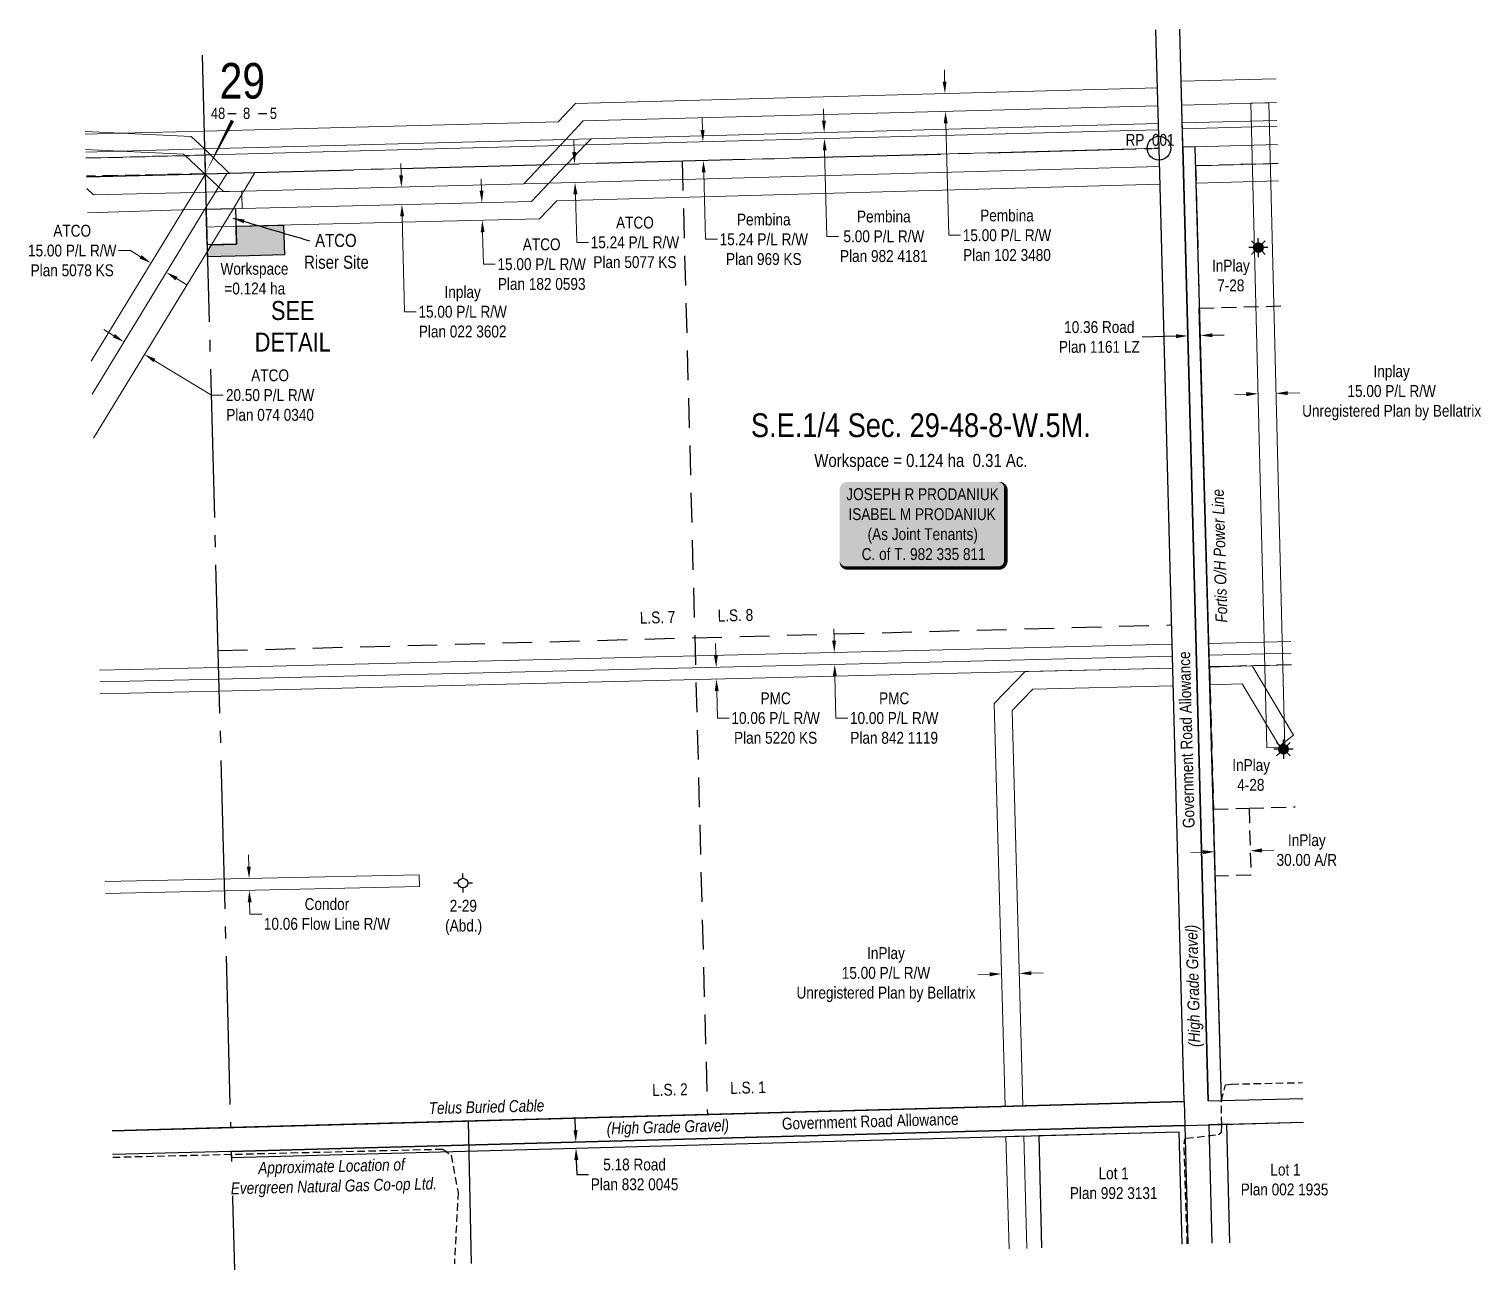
# Model space of a CAD drawing. Extents: x 624192 to 628140, y 5891912 to 5894896.
# Drawn here: x 624500 to 625724, y 5891951 to 5892998 of the extents above; entities that cross this region are included whole.
import ezdxf
from ezdxf.enums import TextEntityAlignment as Align

# ---------------------------------------------------------------- set-up
doc = ezdxf.new("R2010")
doc.units = 0
doc.header["$LTSCALE"] = 5
doc.header["$PDSIZE"] = 0.5
for name, pattern in [('foc-ACCESSROAD', [3.75, 2.5, -1.25]), ('foc-LSD', [8, 5, -3]), ('foc-QUARTERLINE', [33, 25, -3, 2, -3]), ('UG_PIPE', [1.875, 1.25, -0.625])]:
    doc.linetypes.add(name, pattern=pattern)
doc.layers.get('Defpoints').update_dxf_attribs({"color": 9})
for name, color, linetype in [('10', 1, 'Continuous'), ('35', 37, 'Continuous'), ('9', 3, 'Continuous'), ('AS-OWNER', 7, 'Continuous'), ('AS-PIPE-UG', 44, 'UG_PIPE'), ('AS-PIPE-UG-T', 44, 'Continuous'), ('AS-POWER', 104, 'foc-POWER'), ('AS-POWER-T', 104, 'Continuous'), ('AS-TELUS', 224, 'foc-TEL'), ('C-RW', 13, 'Continuous'), ('C-SYMBOL', 7, 'Continuous'), ('C-WS', 13, 'foc-ACCESSROAD'), ('DETAIL-T', 7, 'Continuous'), ('F-AR', 190, 'foc-ACCESSROAD'), ('F-RW', 190, 'Continuous'), ('F-WS', 190, 'foc-ACCESSROAD'), ('F-WS-S', 190, 'Continuous'), ('L-AREAREQUIRED', 7, 'Continuous'), ('L-ROAD-T', 7, 'Continuous'), ('L-SEC', 7, 'Continuous'), ('L-SECLBL', 7, 'Continuous'), ('L-SECQ', 8, 'foc-QUARTERLINE'), ('L-SECTION-LSD', 7, 'foc-LSD'), ('L-TITLEDB', 4, 'Continuous'), ('L-TITLEDB-T', 4, 'Continuous'), ('P-TEMP-H', 41, 'Continuous'), ('P-TEMP_WORKSPACE', 46, 'Continuous')]:
    doc.layers.add(name, color=color, linetype=linetype)
for name, color, linetype, lineweight in [('C-RW-T', 13, 'Continuous', 9), ('C-WS-T', 13, 'Continuous', 9), ('F-AR-T', 190, 'Continuous', 9), ('F-RW-T', 190, 'Continuous', 9), ('F-WS-T', 190, 'Continuous', 9), ('Level 27', 250, 'Continuous', 0), ('P-TEMP-T', 46, 'Continuous', 18), ('T-TEXT', 48, 'Continuous', 18)]:
    doc.layers.add(name, color=color, linetype=linetype, lineweight=lineweight)
doc.styles.add('100L', font='ARIALN.TTF', dxfattribs={"height": 11})
doc.styles.add('175L', font='ARIALN.TTF', dxfattribs={"height": 20})
doc.styles.add('80', font='ARIALN.TTF', dxfattribs={"height": 10})
doc.styles.add('80CG', font='ARIALN.TTF', dxfattribs={"height": 10})
doc.styles.add('80L', font='ARIALN.TTF', dxfattribs={"height": 10})
doc.styles.add('80LS', font='ARIALNI.TTF', dxfattribs={"height": 10})
doc.styles.add('foc-LtypeFont', font='ARIALN.TTF', dxfattribs={"height": 7.35})
doc.styles.add('SIMPLEX', font='ARIALN.TTF')
doc.linetypes.add('foc-POWER', pattern='A,6,-1,["P",foc-LtypeFont,S=0.2,R=0,X=-0.625,Y=-0.75],-1.24,4', length=12.24)
doc.linetypes.add('foc-TEL', pattern='A,2,-1,["T",foc-LtypeFont,S=0.2,R=0,X=-0.425,Y=-0.75],-1.24,8', length=12.24)
doc.dimstyles.new('Compass 5 000', dxfattribs={"dimscale": 5, "dimtxt": 9, "dimasz": 2, "dimexe": 0.2, "dimexo": 0.0625, "dimgap": 0.5, "dimtad": 0, "dimtih": 1, "dimtoh": 1, "dimzin": 0, "dimdsep": 46, "dimtxsty": '80CG', "dimcen": 0.1, "dimse1": 1, "dimse2": 1, "dimclrd": 256, "dimclrt": 256, "dimaunit": 1, "dimadec": 4, "dimazin": 0, "dimtfac": 0.06, "dimtofl": 0, "dimtmove": 0, "dimatfit": 1, "dimfxl": 0.2, "dimtolj": 1, "dimtzin": 0, "dimlwd": -1, "dimarcsym": 0})

# ---------------------------------------------------------------- blocks, each defined once
blk = doc.blocks.new('L-SECLBL')
at = {"layer": '9', "color": 7}
for p, q in [((-5.1, -27.8), (-12.3, -27.8)), ((20.7, -27.8), (13.5, -27.8))]:
    blk.add_line(p, q, dxfattribs=at)
at = {"layer": '10', "color": 2, "style": 'SIMPLEX'}
blk.add_attdef('SEC', text='', height=30, dxfattribs=at).set_placement((0, 0), align=Align.MIDDLE)
at = {"layer": '10', "color": 5, "style": '80L'}
blk.add_attdef('TWP', text='', height=9.5, dxfattribs=at).set_placement((-14.4, -27.4), align=Align.MIDDLE_RIGHT)
blk.add_attdef('RGE', text='', height=9.5, dxfattribs=at).set_placement((3.6, -27.4), align=Align.MIDDLE_CENTER)
blk.add_attdef('MER', text='', height=9.5, dxfattribs=at).set_placement((23.2, -27.4), align=Align.MIDDLE_LEFT)
blk = doc.blocks.new('*U423')
h = blk.add_hatch(color=59)
edge = h.paths.add_edge_path()
edge.add_line((-64, -37), (64, -37))
edge.add_arc((64, -31), 6, 270, 360)
edge.add_line((70, -31), (70, 29.5))
edge.add_arc((64, 29.5), 6, 0, 90)
edge.add_line((64, 35.5), (-64, 35.5))
edge.add_arc((-64, 29.5), 6, 90, 180)
edge.add_line((-70, 29.5), (-70, -31))
edge.add_arc((-64, -31), 6, 180, 270)
at = {"color": 1, "flags": 128}
blk.add_lwpolyline([(-64, -37, 3, 3, 0), (64, -37, 3, 3, 0.414214), (70, -31, 3, 3, 0), (70, 29.5, 3, 0, 0.414214), (64, 35.5, 0, 0, 0), (-64, 35.5, 0, 0, 0.414214), (-70, 29.5, 0, 0, 0), (-70, -31, 0, 3, 0.414214)], format="xyseb", close=True, dxfattribs=at)
blk.add_lwpolyline([(-59.4, -24.2, 0, 7.5, 0), (0, 0, 0, 0, 0)], format="xyseb", dxfattribs=at)
at = {"color": 1, "style": '80'}
blk.add_attdef('ENTER_TEXT_001', (-36, -5), '', height=10, dxfattribs=at)
blk = doc.blocks.new('*D424')
at = {"layer": 'C-RW-T', "transparency": 16777216}
for p, q in [((624571.9, 5892739.1), (624563.4, 5892744.3)), ((624606, 5892718.3), (624654.1, 5892689)), ((624654.1, 5892689), (624664.1, 5892689))]:
    blk.add_line(p, q, dxfattribs=at)
for points in [[(624572.8, 5892740.5), (624571.1, 5892737.7), (624580.5, 5892733.9)], [(624606.9, 5892719.7), (624605.2, 5892716.9), (624597.5, 5892723.5)]]:
    blk.add_solid(points, dxfattribs=at)
at = {"layer": 'Defpoints', "color": 0, "transparency": 16777216}
for p in [(624596.1, 5892759.5), (624613.1, 5892749.1), (624597.5, 5892723.5)]:
    blk.add_point(p, dxfattribs=at)
at = {"layer": 'C-RW-T', "transparency": 16777216, "insert": (624703.6, 5892689), "char_height": 10, "attachment_point": 5, "style": '80CG'}
blk.add_mtext('\\A1;ATCO\\P20.50 P/L R/W\\PPlan 074 0340', dxfattribs=at)
blk = doc.blocks.new('*D425')
at = {"layer": 'C-RW-T', "transparency": 16777216}
for p, q in [((624585.9, 5892810.9), (624575.9, 5892810.9)), ((624594.4, 5892805.7), (624585.9, 5892810.9)), ((624624.7, 5892787.3), (624633.3, 5892782.1))]:
    blk.add_line(p, q, dxfattribs=at)
for points in [[(624595.3, 5892807.1), (624593.5, 5892804.3), (624603, 5892800.5)], [(624625.6, 5892788.7), (624623.8, 5892785.8), (624616.2, 5892792.5)]]:
    blk.add_solid(points, dxfattribs=at)
at = {"layer": 'Defpoints', "color": 0, "transparency": 16777216}
for p in [(624616.2, 5892792.5), (624574.1, 5892753.1), (624587.3, 5892745)]:
    blk.add_point(p, dxfattribs=at)
at = {"layer": 'C-RW-T', "transparency": 16777216, "insert": (624536.8, 5892810.9), "char_height": 10, "attachment_point": 5, "style": '80CG'}
blk.add_mtext('\\A1;ATCO\\P15.00 P/L R/W\\PPlan 5078 KS', dxfattribs=at)
blk = doc.blocks.new('*D426')
at = {"layer": 'Defpoints', "color": 0, "transparency": 16777216}
for p in [(624753.9, 5892863), (624754.2, 5892848.3), (624814.7, 5892849.8)]:
    blk.add_point(p, dxfattribs=at)
at = {"layer": 'F-RW-T', "transparency": 16777216}
for p, q in [((624814.1, 5892874.4), (624813.8, 5892884.4)), ((624814.9, 5892839.8), (624816.8, 5892759.3)), ((624816.8, 5892759.3), (624826.8, 5892759.3))]:
    blk.add_line(p, q, dxfattribs=at)
for points in [[(624815.7, 5892874.5), (624812.4, 5892874.4), (624814.3, 5892864.4)], [(624816.6, 5892839.8), (624813.2, 5892839.7), (624814.7, 5892849.8)]]:
    blk.add_solid(points, dxfattribs=at)
at = {"layer": 'F-RW-T', "transparency": 16777216, "insert": (624865.9, 5892759.3), "char_height": 10, "attachment_point": 5, "style": '80CG'}
blk.add_mtext('\\A1;Inplay\\P15.00 P/L R/W\\PPlan 022 3602', dxfattribs=at)
blk = doc.blocks.new('*D429')
at = {"layer": 'Defpoints', "color": 0, "transparency": 16777216}
for p in [(625179.2, 5892472.1), (625263.4, 5892474.1), (625263.7, 5892464)]:
    blk.add_point(p, dxfattribs=at)
at = {"layer": 'F-RW-T', "transparency": 16777216}
for p, q in [((625178.9, 5892482.1), (625178.7, 5892492)), ((625179.7, 5892451.9), (625180.5, 5892416.7)), ((625180.5, 5892416.7), (625190.5, 5892416.7))]:
    blk.add_line(p, q, dxfattribs=at)
for points in [[(625180.6, 5892482.1), (625177.3, 5892482), (625179.2, 5892472.1)], [(625181.3, 5892452), (625178, 5892451.9), (625179.4, 5892461.9)]]:
    blk.add_solid(points, dxfattribs=at)
at = {"layer": 'F-RW-T', "transparency": 16777216, "insert": (625229.6, 5892416.7), "char_height": 10, "attachment_point": 5, "style": '80CG'}
blk.add_mtext('\\A1;PMC\\P10.00 P/L R/W\\PPlan 842 1119', dxfattribs=at)
blk = doc.blocks.new('*D430')
at = {"layer": 'Defpoints', "color": 0, "transparency": 16777216}
for p in [(625201.5, 5892462.5), (625079.8, 5892449.6), (625201.7, 5892452.5)]:
    blk.add_point(p, dxfattribs=at)
at = {"layer": 'F-RW-T', "transparency": 16777216}
for p, q in [((625079.4, 5892469.5), (625079.1, 5892479.5)), ((625080.1, 5892439.6), (625080.6, 5892416.7)), ((625080.6, 5892416.7), (625090.6, 5892416.7))]:
    blk.add_line(p, q, dxfattribs=at)
for points in [[(625081, 5892469.6), (625077.7, 5892469.5), (625079.6, 5892459.5)], [(625081.7, 5892439.6), (625078.4, 5892439.5), (625079.8, 5892449.6)]]:
    blk.add_solid(points, dxfattribs=at)
at = {"layer": 'F-RW-T', "transparency": 16777216, "insert": (625129.7, 5892416.7), "char_height": 10, "attachment_point": 5, "style": '80CG'}
blk.add_mtext('\\A1;PMC\\P10.06 P/L R/W\\PPlan 5220 KS', dxfattribs=at)
blk = doc.blocks.new('*D431')
at = {"layer": 'C-RW-T', "transparency": 16777216}
for p, q in [((624881.9, 5892861.4), (624881.6, 5892871.4)), ((624882.7, 5892826.4), (624883.4, 5892799.4)), ((624883.4, 5892799.4), (624893.4, 5892799.4))]:
    blk.add_line(p, q, dxfattribs=at)
for points in [[(624883.5, 5892861.4), (624880.2, 5892861.3), (624882.1, 5892851.4)], [(624884.4, 5892826.5), (624881.1, 5892826.4), (624882.5, 5892836.4)]]:
    blk.add_solid(points, dxfattribs=at)
at = {"layer": 'Defpoints', "color": 0, "transparency": 16777216}
for p in [(624883.4, 5892851.4), (624882.5, 5892836.4), (624883.8, 5892836.4)]:
    blk.add_point(p, dxfattribs=at)
at = {"layer": 'C-RW-T', "transparency": 16777216, "insert": (624932.5, 5892799.4), "char_height": 10, "attachment_point": 5, "style": '80CG'}
blk.add_mtext('\\A1;ATCO\\P15.00 P/L R/W\\PPlan 182 0593', dxfattribs=at)
blk = doc.blocks.new('*D432')
at = {"layer": 'Defpoints', "color": 0, "transparency": 16777216}
for p in [(625014.7, 5892901.2), (625015.1, 5892885.4), (625068.8, 5892886.8)]:
    blk.add_point(p, dxfattribs=at)
at = {"layer": 'F-RW-T', "transparency": 16777216}
for p, q in [((625068.1, 5892912.6), (625067.8, 5892922.6)), ((625069.1, 5892876.8), (625070.6, 5892820.4)), ((625070.6, 5892820.4), (625080.6, 5892820.4))]:
    blk.add_line(p, q, dxfattribs=at)
for points in [[(625069.8, 5892912.7), (625066.4, 5892912.6), (625068.4, 5892902.6)], [(625070.7, 5892876.9), (625067.4, 5892876.8), (625068.8, 5892886.8)]]:
    blk.add_solid(points, dxfattribs=at)
at = {"layer": 'F-RW-T', "transparency": 16777216, "insert": (625119.7, 5892820.4), "char_height": 10, "attachment_point": 5, "style": '80CG'}
blk.add_mtext('\\A1;Pembina\\P15.24 P/L R/W\\PPlan 969 KS', dxfattribs=at)
blk = doc.blocks.new('*D433')
at = {"layer": 'Defpoints', "color": 0, "transparency": 16777216}
for p in [(625139, 5892909.6), (625139.1, 5892904.5), (625170.8, 5892905.3)]:
    blk.add_point(p, dxfattribs=at)
at = {"layer": 'F-RW-T', "transparency": 16777216}
for p, q in [((625170.4, 5892920.4), (625170.1, 5892930.4)), ((625171, 5892895.3), (625172.9, 5892822.9)), ((625172.9, 5892822.9), (625182.9, 5892822.9))]:
    blk.add_line(p, q, dxfattribs=at)
for points in [[(625172, 5892920.5), (625168.7, 5892920.4), (625170.6, 5892910.4)], [(625172.7, 5892895.4), (625169.4, 5892895.3), (625170.8, 5892905.3)]]:
    blk.add_solid(points, dxfattribs=at)
at = {"layer": 'F-RW-T', "transparency": 16777216, "insert": (625220.9, 5892822.9), "char_height": 10, "attachment_point": 5, "style": '80CG', "bg_fill": 3, "box_fill_scale": 1.1, "bg_fill_color": 256, "bg_fill_true_color": 13158600, "bg_fill_transparency": 0}
blk.add_mtext('\\A1;Pembina\\P5.00 P/L R/W\\PPlan 982 4181', dxfattribs=at)
blk = doc.blocks.new('*D434')
at = {"layer": 'C-RW-T', "transparency": 16777216}
for p, q in [((624959.9, 5892893.9), (624959.6, 5892903.9)), ((624960.9, 5892858.3), (624962, 5892817.8)), ((624962, 5892817.8), (624972, 5892817.8))]:
    blk.add_line(p, q, dxfattribs=at)
for points in [[(624961.6, 5892894), (624958.3, 5892893.9), (624960.2, 5892883.9)], [(624962.6, 5892858.4), (624959.2, 5892858.3), (624960.6, 5892868.3)]]:
    blk.add_solid(points, dxfattribs=at)
at = {"layer": 'Defpoints', "color": 0, "transparency": 16777216}
for p in [(624965.1, 5892884.1), (624960.6, 5892868.3), (624965.5, 5892868.5)]:
    blk.add_point(p, dxfattribs=at)
at = {"layer": 'C-RW-T', "transparency": 16777216, "insert": (625011.1, 5892817.8), "char_height": 10, "attachment_point": 5, "style": '80CG'}
blk.add_mtext('\\A1;ATCO\\P15.24 P/L R/W\\PPlan 5077 KS', dxfattribs=at)
blk = doc.blocks.new('*D435')
at = {"layer": 'Defpoints', "color": 0, "transparency": 16777216}
for p in [(625246.1, 5892942.7), (625272.4, 5892943.4), (625246.5, 5892927.5)]:
    blk.add_point(p, dxfattribs=at)
at = {"layer": 'F-RW-T', "transparency": 16777216}
for p, q in [((625272.1, 5892953.4), (625271.9, 5892963.4)), ((625273.1, 5892918.3), (625275.6, 5892823.8)), ((625275.6, 5892823.8), (625285.6, 5892823.8))]:
    blk.add_line(p, q, dxfattribs=at)
for points in [[(625273.8, 5892953.4), (625270.5, 5892953.3), (625272.4, 5892943.4)], [(625274.7, 5892918.3), (625271.4, 5892918.2), (625272.8, 5892928.3)]]:
    blk.add_solid(points, dxfattribs=at)
at = {"layer": 'F-RW-T', "transparency": 16777216, "insert": (625324.7, 5892823.8), "char_height": 10, "attachment_point": 5, "style": '80CG'}
blk.add_mtext('\\A1;Pembina\\P15.00 P/L R/W\\PPlan 102 3480', dxfattribs=at)
blk = doc.blocks.new('GAS')
h = blk.add_hatch(color=255)
h.dxf.hatch_style = 1
edge = h.paths.add_edge_path()
edge.add_arc((0, 0), 0.9, 0, 360)
for p, q in [((-0.81, 0), (-1.62, 0)), ((-0.57, 0.57), (-1.14, 1.14)), ((0, 0.81), (0, 1.62)), ((0.57, 0.57), (1.14, 1.14)), ((1.62, 0), (0.81, 0)), ((-0.57, -0.57), (-1.14, -1.14)), ((0, -0.81), (0, -1.62)), ((1.14, -1.14), (0.57, -0.57))]:
    blk.add_line(p, q)
blk.add_circle((0, 0), 0.8)
blk = doc.blocks.new('GABD')
for p, q in [((-0.81, 0), (-1.62, 0)), ((0, 0.81), (0, 1.62)), ((1.62, 0), (0.81, 0)), ((0, -0.81), (0, -1.62))]:
    blk.add_line(p, q)
blk.add_circle((0, 0), 0.8)
blk = doc.blocks.new('*D451')
at = {"layer": 'Defpoints', "color": 0, "transparency": 16777216}
for p in [(625487.8, 5892739.3), (625479.1, 5892664), (625489.7, 5892664.3)]:
    blk.add_point(p, dxfattribs=at)
at = {"layer": 'L-TITLEDB-T', "transparency": 16777216}
for p, q in [((625467.2, 5892738.8), (625438.5, 5892738)), ((625497.8, 5892739.6), (625507.8, 5892739.8))]:
    blk.add_line(p, q, dxfattribs=at)
for points in [[(625467.1, 5892740.4), (625467.2, 5892737.1), (625477.2, 5892739)], [(625497.7, 5892741.2), (625497.8, 5892737.9), (625487.8, 5892739.3)]]:
    blk.add_solid(points, dxfattribs=at)
at = {"layer": 'L-TITLEDB-T', "transparency": 16777216, "insert": (625402.5, 5892738), "char_height": 10, "attachment_point": 5, "style": '80CG'}
blk.add_mtext('\\A1;10.36 Road\\PPlan 1161 LZ', dxfattribs=at)
blk = doc.blocks.new('*D452')
at = {"layer": 'Defpoints', "color": 0, "transparency": 16777216}
for p in [(625529.6, 5892309.6), (625499.6, 5892308.7), (625529.7, 5892304.8)]:
    blk.add_point(p, dxfattribs=at)
at = {"layer": 'F-AR-T', "transparency": 16777216}
for p, q in [((625489.7, 5892303.7), (625479.7, 5892303.4)), ((625539.7, 5892305.1), (625549.7, 5892305.4))]:
    blk.add_line(p, q, dxfattribs=at)
for points in [[(625489.7, 5892305.4), (625489.8, 5892302), (625499.7, 5892304)], [(625539.6, 5892306.8), (625539.7, 5892303.4), (625529.7, 5892304.8)]]:
    blk.add_solid(points, dxfattribs=at)
at = {"layer": 'F-AR-T', "transparency": 16777216, "insert": (625577.4, 5892305.4), "char_height": 10, "attachment_point": 5, "style": '80CG'}
blk.add_mtext('\\A1;InPlay\\P30.00 A/R', dxfattribs=at)
blk = doc.blocks.new('*D453')
at = {"layer": 'Defpoints', "color": 0, "transparency": 16777216}
for p in [(624961.4, 5892054.1), (624965.9, 5892059.4), (624966.1, 5892054.2)]:
    blk.add_point(p, dxfattribs=at)
at = {"layer": 'L-TITLEDB-T', "transparency": 16777216}
for p, q in [((624961, 5892069.2), (624960.7, 5892079.2)), ((624961.7, 5892044.1), (624962, 5892031.9)), ((624962, 5892031.9), (624972, 5892031.9))]:
    blk.add_line(p, q, dxfattribs=at)
for points in [[(624962.7, 5892069.3), (624959.3, 5892069.2), (624961.3, 5892059.3)], [(624963.4, 5892044.1), (624960, 5892044), (624961.4, 5892054.1)]]:
    blk.add_solid(points, dxfattribs=at)
at = {"layer": 'L-TITLEDB-T', "transparency": 16777216, "insert": (625010.8, 5892031.9), "char_height": 10, "attachment_point": 5, "style": '80CG'}
blk.add_mtext('\\A1;5.18 Road\\PPlan 832 0045', dxfattribs=at)
blk = doc.blocks.new('*D467')
at = {"layer": 'Defpoints', "color": 0, "transparency": 16777216}
for p in [(625318.2, 5892271.6), (625333.2, 5892272), (625320.1, 5892201)]:
    blk.add_point(p, dxfattribs=at)
at = {"layer": 'F-RW-T', "transparency": 16777216}
for p, q in [((625310.1, 5892200.7), (625300.1, 5892200.4)), ((625345.1, 5892201.6), (625355.1, 5892201.9))]:
    blk.add_line(p, q, dxfattribs=at)
for points in [[(625310.1, 5892202.4), (625310.2, 5892199), (625320.1, 5892201)], [(625345.1, 5892203.3), (625345.2, 5892200), (625335.1, 5892201.4)]]:
    blk.add_solid(points, dxfattribs=at)
at = {"layer": 'F-RW-T', "transparency": 16777216, "insert": (625222.7, 5892200.4), "char_height": 10, "attachment_point": 5, "style": '80CG'}
blk.add_mtext('\\A1;InPlay\\P15.00 P/L R/W\\PUnregistered Plan by Bellatrix', dxfattribs=at)
blk = doc.blocks.new('*D468')
at = {"layer": 'Defpoints', "color": 0, "transparency": 16777216}
for p in [(624684.7, 5892281.5), (624684.9, 5892271.4), (624686.1, 5892271.5)]:
    blk.add_point(p, dxfattribs=at)
at = {"layer": 'F-RW-T', "transparency": 16777216}
for p, q in [((624685.7, 5892291.5), (624685.4, 5892301.5)), ((624686.3, 5892261.5), (624686.5, 5892251.5)), ((624686.5, 5892251.5), (624696.5, 5892251.5))]:
    blk.add_line(p, q, dxfattribs=at)
for points in [[(624687.3, 5892291.5), (624684, 5892291.5), (624685.9, 5892281.5)], [(624688, 5892261.5), (624684.7, 5892261.4), (624686.1, 5892271.5)]]:
    blk.add_solid(points, dxfattribs=at)
at = {"layer": 'F-RW-T', "transparency": 16777216, "insert": (624751.5, 5892251.5), "char_height": 10, "attachment_point": 5, "style": '80CG'}
blk.add_mtext('\\A1;Condor\\P10.06 Flow Line R/W', dxfattribs=at)
blk = doc.blocks.new('*D470')
at = {"layer": 'Defpoints', "color": 0, "transparency": 16777216}
for p in [(625551.4, 5892690.5), (625536.6, 5892682.6), (625551.6, 5892683)]:
    blk.add_point(p, dxfattribs=at)
at = {"layer": 'F-RW-T', "transparency": 16777216}
for p, q in [((625526.4, 5892689.9), (625516.4, 5892689.7)), ((625561.4, 5892690.8), (625571.4, 5892691))]:
    blk.add_line(p, q, dxfattribs=at)
for points in [[(625526.4, 5892691.6), (625526.5, 5892688.2), (625536.4, 5892690.2)], [(625561.4, 5892692.4), (625561.4, 5892689.1), (625551.4, 5892690.5)]]:
    blk.add_solid(points, dxfattribs=at)
at = {"layer": 'F-RW-T', "transparency": 16777216, "insert": (625648.9, 5892691), "char_height": 10, "attachment_point": 5, "style": '80CG'}
blk.add_mtext('\\A1;Inplay\\P15.00 P/L R/W\\PUnregistered Plan by Bellatrix', dxfattribs=at)

msp = doc.modelspace()

# ---------------------------------------------------------------- hatches: boundary and pattern name
at = {"layer": 'P-TEMP-H'}
h = msp.add_hatch(color=256, dxfattribs=at)
h.dxf.hatch_style = 1
h.paths.add_polyline_path([(624715.768, 5892807.465), (624685.557, 5892806.621), (624650.815, 5892805.65), (624650.696, 5892810.14), (624654.176, 5892815.832), (624675.224, 5892816.352), (624674.874, 5892831.385), (624714.852, 5892832.353)])

# ---------------------------------------------------------------- linework, layer by layer
at = {"layer": '35', "color": 3}
msp.add_circle((625452.816, 5892897.253), 9.997, dxfattribs=at)
at = {"layer": 'AS-PIPE-UG'}
for points in [[(625476.647, 5891973.322), (625473.887, 5892057.784), (625474.568, 5892061.586), (625475.561, 5892062.414), (625503.066, 5892065.553), (625505.406, 5892067.655), (625505.683, 5892074.134), (625505.525, 5892094.001), (625508.885, 5892107.48), (625513.859, 5892108.111), (625573.701, 5892109.401)], [(624570.945, 5892046.492), (624849.314, 5892053.308), (624856.14, 5892048.125), (624862.032, 5892016.954), (624858.925, 5891956.457)]]:
    msp.add_lwpolyline(points, dxfattribs=at)
at = {"layer": 'AS-POWER', "flags": 128}
for points in [[(625505.519, 5892094.21), (625486.789, 5892762.448)], [(625505.519, 5892094.21), (625574.055, 5892096.04)]]:
    msp.add_lwpolyline(points, dxfattribs=at)
at = {"layer": 'AS-TELUS', "flags": 128}
msp.add_lwpolyline([(624873.286, 5891956.849), (624870.885, 5892076.903)], dxfattribs=at)
at = {"layer": 'C-RW', "lineweight": 13}
for points in [[(624547.725, 5892911.223), (624578.133, 5892909.858), (624637.148, 5892907.183), (624648.284, 5892896.605), (624653.463, 5892891.661), (624669.126, 5892876.193), (624932.601, 5892883.194), (624953.639, 5892883.753), (625452.819, 5892897.135), (625453.222, 5892881.926), (624938.602, 5892867.726), (624917.481, 5892867.178), (624681.463, 5892861.092), (624664.377, 5892860.652), (624631.97, 5892891.106), (624630.684, 5892892.322), (624577.239, 5892894.709), (624548.133, 5892896.017)], [(624649.095, 5892875.747), (624639.51, 5892860.01), (624630.524, 5892845.259), (624552.919, 5892717.772)], [(624667.378, 5892876.155), (624657.715, 5892860.48), (624657.453, 5892860.055), (624649.5, 5892847.152), (624648.614, 5892845.699), (624553.669, 5892689.858)], [(624554.665, 5892652.76), (624650.499, 5892809.817), (624672.798, 5892846.287), (624679.697, 5892858.076), (624681.237, 5892860.707), (624681.463, 5892861.092), (624690.316, 5892876.134)]]:
    msp.add_lwpolyline(points, dxfattribs=at)
msp.add_lwpolyline([(625453.222, 5892881.926), (624938.602, 5892867.726), (624924.046, 5892852.394), (624679.976, 5892846.501), (624679.697, 5892858.076), (624679.626, 5892861.01), (624649.367, 5892860.265), (624650.149, 5892830.786), (624663.518, 5892831.11), (624930.663, 5892837.574), (624945.232, 5892852.925), (625453.619, 5892866.939)], close=True, dxfattribs=at)
at = {"layer": 'C-WS', "linetype": 'Continuous'}
msp.add_lwpolyline([(624650.548, 5892815.742), (624649.753, 5892845.727), (624674.456, 5892846.36), (624675.224, 5892816.352)], close=True, dxfattribs=at)
at = {"layer": 'F-AR'}
msp.add_lwpolyline([(625530.262, 5892284.225), (625500.284, 5892283.395), (625498.72, 5892339.904), (625528.699, 5892340.734)], close=True, dxfattribs=at)
at = {"layer": 'F-RW', "lineweight": 13}
for points in [[(625451.878, 5892932.96), (625451.479, 5892948.157), (624982.123, 5892935.591), (624960.991, 5892935.038), (624946.285, 5892919.462), (624647.889, 5892911.677), (624578.133, 5892909.858), (624547.783, 5892909.066)], [(625551.264, 5892955.811), (625471.451, 5892953.667), (625471.98, 5892933.505), (625551.798, 5892935.693)], [(625551.798, 5892935.693), (625471.98, 5892933.505), (625472.374, 5892918.52), (625552.195, 5892920.702)], [(624549.565, 5892842.703), (624629.045, 5892845.223), (624630.524, 5892845.259), (624648.614, 5892845.699), (624649.538, 5892845.722), (624679.976, 5892846.501), (624924.046, 5892852.394), (624938.602, 5892867.726), (624953.169, 5892883.252), (624953.639, 5892883.753), (624954.44, 5892884.606), (624969.274, 5892900.009), (624974.271, 5892905.197), (625452.272, 5892917.966), (625451.878, 5892932.96), (624988.787, 5892920.759), (624967.534, 5892920.197), (624952.832, 5892904.624), (624947.942, 5892899.445), (624932.601, 5892883.194), (624932.119, 5892882.682), (624917.481, 5892867.178), (624681.463, 5892861.092), (624679.626, 5892861.01), (624657.715, 5892860.48), (624649.155, 5892860.26), (624639.51, 5892860.01), (624554.685, 5892857.824), (624549.014, 5892863.197)], [(624548.738, 5892873.477), (624648.321, 5892875.74), (624648.831, 5892875.752), (624669.126, 5892876.193), (624932.601, 5892883.194), (624953.639, 5892883.753), (625452.819, 5892897.135), (625452.408, 5892912.78), (624969.274, 5892900.009), (624947.942, 5892899.445), (624653.463, 5892891.661), (624648.366, 5892891.54), (624631.97, 5892891.106), (624548.323, 5892888.947)], [(625552.195, 5892920.702), (625472.374, 5892918.52), (625472.505, 5892913.525), (625552.327, 5892915.713)], [(625552.327, 5892915.713), (625472.505, 5892913.525), (625472.908, 5892898.17), (625552.734, 5892900.373)], [(625552.734, 5892900.373), (625483.264, 5892898.456), (625483.709, 5892882.367), (625553.162, 5892884.225)], [(625553.162, 5892884.225), (625483.709, 5892882.367), (625484.114, 5892867.745), (625553.55, 5892869.598)], [(625563.84, 5892481.387), (625494.715, 5892479.694), (625495.128, 5892469.711), (625564.105, 5892471.4)], [(624560.185, 5892447.198), (624660.148, 5892449.463), (625294.322, 5892464.721), (625464.169, 5892468.944), (625463.905, 5892478.93), (625294.066, 5892474.842), (624659.879, 5892459.449), (624559.917, 5892457.189)], [(624560.455, 5892437.144), (624660.418, 5892439.419), (625294.564, 5892454.78), (625464.436, 5892458.897), (625464.169, 5892468.944), (625294.322, 5892464.721), (624660.148, 5892449.463), (624560.185, 5892447.198)], [(625564.105, 5892471.4), (625495.128, 5892469.711), (625495.402, 5892459.817), (625564.363, 5892461.675)], [(625566.301, 5892402.425), (625531.259, 5892460.783), (625495.403, 5892459.771), (625495.818, 5892444.782), (625522.917, 5892445.547), (625554.452, 5892393.031), (625566.301, 5892402.425)], [(624564.976, 5892268.789), (624829.65, 5892274.606), (624829.359, 5892284.658), (624564.706, 5892278.842)], [(625341.411, 5891969.63), (625338.839, 5892064.38), (625323.849, 5892063.97), (625326.422, 5891969.22)]]:
    msp.add_lwpolyline(points, dxfattribs=at)
for points in [[(625543.839, 5892391.621), (625530.307, 5892935.104), (625545.297, 5892935.477), (625558.829, 5892391.994)], [(625338.152, 5892089.669), (625329.102, 5892423.054), (625346.605, 5892441.042), (625464.799, 5892443.907), (625464.436, 5892458.897), (625340.125, 5892455.884), (625313.941, 5892428.975), (625323.163, 5892089.261)]]:
    msp.add_lwpolyline(points, close=True, dxfattribs=at)
at = {"layer": 'F-RW-T', "flags": 128}
msp.add_lwpolyline([(624548.188, 5892893.96), (624577.239, 5892894.709), (624648.284, 5892896.605), (624952.832, 5892904.624), (624974.271, 5892905.197), (625452.272, 5892917.966), (625452.408, 5892912.78), (624969.274, 5892900.009), (624947.942, 5892899.445), (624653.463, 5892891.661), (624548.323, 5892888.948)], dxfattribs=at)
at = {"layer": 'F-WS'}
for points in [[(624548.321, 5892889.016), (624648.538, 5892891.534), (624648.957, 5892875.754), (624648.321, 5892875.74), (624593.871, 5892874.503), (624548.736, 5892873.563)], [(625553.162, 5892884.225), (625483.709, 5892882.367), (625486.789, 5892762.448), (625556.343, 5892764.235)], [(625564.363, 5892461.675), (625495.402, 5892459.817), (625498.72, 5892339.904), (625528.699, 5892340.734), (625567.54, 5892341.808)]]:
    msp.add_lwpolyline(points, dxfattribs=at)
at = {"layer": 'L-SEC'}
for p, q in [((625452.816, 5892897.254), (625450.192, 5892997.184)), ((625472.918, 5892897.782), (625470.294, 5892997.724)), ((625474.125, 5892093.372), (625452.816, 5892897.254)), ((625494.228, 5892093.909), (625472.918, 5892897.787)), ((625474.109, 5892093.372), (624670.268, 5892071.426)), ((625474.122, 5892093.372), (625474.145, 5892093.373)), ((625494.228, 5892093.909), (625574.055, 5892096.04)), ((624670.281, 5892071.426), (624570.347, 5892068.759)), ((625474.658, 5892073.269), (624670.817, 5892051.323)), ((625474.658, 5892073.269), (625477.209, 5891973.337)), ((625494.761, 5892073.806), (625574.588, 5892075.938)), ((625494.761, 5892073.802), (625494.761, 5892073.818)), ((625494.762, 5892073.782), (625497.311, 5891973.886)), ((624670.817, 5892051.323), (624570.887, 5892048.657))]:
    msp.add_line(p, q, dxfattribs=at)
at = {"layer": 'L-SECLBL', "flags": 128}
msp.add_lwpolyline([(624648.957, 5892875.744, 0, 3, 0), (624671.866, 5892920.6, 3, 3, 0)], format="xyseb", dxfattribs=at)
at = {"layer": 'L-SECQ'}
for p, q in [((624646.309, 5892975.598), (624648.957, 5892875.744)), ((624648.957, 5892875.744), (625452.816, 5892897.254)), ((624548.749, 5892873.062), (624648.957, 5892875.744)), ((624648.957, 5892875.744), (624670.284, 5892071.426)), ((624670.817, 5892051.323), (624673.467, 5891951.394))]:
    msp.add_line(p, q, dxfattribs=at)
at = {"layer": 'L-SECTION-LSD'}
for p, q in [((625050.886, 5892886.499), (625072.189, 5892082.399)), ((624659.613, 5892473.585), (625463.462, 5892495.313))]:
    msp.add_line(p, q, dxfattribs=at)
at = {"layer": 'L-TITLEDB', "flags": 128}
msp.add_lwpolyline([(625472.908, 5892898.17), (625494.177, 5892093.908), (625505.519, 5892094.21), (625483.264, 5892898.456)], close=True, dxfattribs=at)
for points in [[(624670.817, 5892051.323), (625474.658, 5892073.269), (625477.236, 5891973.338)], [(624670.817, 5892051.323), (624670.926, 5892046.143), (625469.607, 5892067.95), (625472.057, 5891973.196)], [(625354.145, 5891969.977), (625351.734, 5892064.812), (625469.607, 5892067.95), (625472.057, 5891973.196)], [(625512.446, 5891974.299), (625509.888, 5892074.336), (625494.762, 5892073.782), (625497.311, 5891973.886)], [(625512.446, 5891974.299), (625509.888, 5892074.336), (625574.584, 5892076.079)]]:
    msp.add_lwpolyline(points, dxfattribs=at)
at = {"layer": 'Level 27', "color": 7, "linetype": 'Continuous', "lineweight": 13}
msp.add_line((624672.692, 5892846.284), (624672.798, 5892846.287), dxfattribs=at)
at = {"layer": 'P-TEMP_WORKSPACE'}
msp.add_lwpolyline([(624715.768, 5892807.465), (624685.557, 5892806.621), (624650.815, 5892805.65), (624650.696, 5892810.14), (624654.176, 5892815.832), (624675.224, 5892816.352), (624674.874, 5892831.385), (624714.852, 5892832.353), (624715.768, 5892807.465)], close=True, dxfattribs=at)

# ---------------------------------------------------------------- block references
at = {"layer": 'AS-OWNER', "color": 5}
ref = msp.add_blockref('*U423', (625253.685, 5892580.274), dxfattribs=at)
ref.add_attrib('ENTER_TEXT_001', 'JOSEPH R PRODANIUK', (625189.258, 5892600.533), dxfattribs={"layer": '0', "color": 1, "height": 10, "style": '80'})
ref.add_attrib('ENTER_TEXT_002', 'ISABEL M PRODANIUK', (625191.086, 5892583.689), dxfattribs={"layer": '0', "color": 1, "height": 10, "style": '80'})
ref.add_attrib('ENTER_TEXT_003', '(As Joint Tenants)', (625207.205, 5892566.852), dxfattribs={"layer": '0', "color": 1, "height": 10, "style": '80'})
ref.add_attrib('ENTER_TEXT_004', 'C. of T. 982 335 811', (625202.243, 5892550.008), dxfattribs={"layer": '0', "color": 1, "height": 10, "style": '80'})
at = {"layer": 'F-WS-S', "xscale": 4.99827, "yscale": 4.99827, "zscale": 4.99827}
for name, p in [('GAS', (625536.534, 5892813.422)), ('GAS', (625557.668, 5892390.463)), ('GABD', (624866.179, 5892277.644))]:
    msp.add_blockref(name, p, dxfattribs=at)
at = {"layer": 'L-SECLBL', "xscale": 0.999654, "yscale": 0.999654, "zscale": 0.999654}
msp.add_blockref('L-SECLBL', (624680.192, 5892954.08), dxfattribs=at).add_auto_attribs({'SEC': '29', 'TWP': '48', 'RGE': '8', 'MER': '5'})

# ---------------------------------------------------------------- texts
at = {"layer": '35', "color": 3, "style": '80'}
msp.add_attdef('RP_001', (625424.594, 5892899.245), 'RP', height=9.9965, dxfattribs=at)
at = {"layer": 'C-SYMBOL', "color": 3, "style": '175L'}
msp.add_text('S.E.1/4 Sec. 29-48-8-W.5M.', height=20, dxfattribs=at).set_placement((625252.129, 5892647.682), align=Align.BOTTOM_CENTER)
at = {"layer": 'C-WS-T', "insert": (624705.414, 5892824.949), "char_height": 10.99619, "attachment_point": 1, "style": '100L'}
msp.add_mtext_dynamic_manual_height_columns('\\pi36.115;ATCO\\P\\pi26.799;Riser Site', width=106.68153, gutter_width=54.981, heights=[0], dxfattribs=at)
at = {"layer": 'DETAIL-T', "color": 3, "insert": (624722.688, 5892747.07), "char_height": 15.9945, "width": 63.61411, "attachment_point": 5, "style": '80CG'}
msp.add_mtext('SEE\\PDETAIL', dxfattribs=at)
at = {"layer": 'F-WS-T', "char_height": 9.99654, "attachment_point": 1, "style": '100L'}
for s, width, insert in [('\\pi1.4893;InPlay\\P\\pi5.8705;7-28', 33.6161, (625495.994, 5892803.213)), ('\\pi1.4893;InPlay\\P\\pi5.6728;4-28', 33.6161, (625513.096, 5892382.106)), ('\\pi-6.7701;2-29\\P\\pi-10.63;(Abd.)', 8.53951, (624861.768, 5892263.444))]:
    msp.add_mtext_dynamic_manual_height_columns(s, width=width, gutter_width=54.981, heights=[0], dxfattribs=dict(at, insert=insert))
at = {"layer": 'L-AREAREQUIRED', "color": 5, "style": '100L'}
msp.add_text('Workspace = 0.124 ha  0.31 Ac.', height=11, dxfattribs=at).set_placement((625252.129, 5892625.182), align=Align.BOTTOM_CENTER)
at = {"layer": 'L-ROAD-T', "style": '80L'}
for height, rotation, p in [(10, 91.518482, (625475.928, 5892398.441)), (9.99654, 1.563872, (625209.42, 5892076.756))]:
    msp.add_text('Government Road Allowance', height=height, rotation=rotation, dxfattribs=at).set_placement(p, align=Align.MIDDLE_CENTER)
at = {"layer": 'L-TITLEDB-T', "char_height": 9.99654, "attachment_point": 1, "style": '100L'}
for s, width, insert in [('\\pi29.152;Lot 1\\P\\pi4.1644;Plan 002 1935', 80.84123, (625517.532, 5892040.952)), ('\\pi28.248;Lot 1\\P\\pi4.0822;Plan 992 3131', 79.03353, (625373.591, 5892037.888))]:
    msp.add_mtext_dynamic_manual_height_columns(s, width=width, gutter_width=54.981, heights=[0], dxfattribs=dict(at, insert=insert))
at = {"layer": 'P-TEMP-T', "insert": (624659.271, 5892800.584), "char_height": 9.99654, "attachment_point": 1, "style": '80L'}
msp.add_mtext_dynamic_manual_height_columns('\\pi2.5235;Workspace\\P\\pi5.7659;=0.124 ha', width=61.67133, gutter_width=50, heights=[0], dxfattribs=at)
at = {"layer": 'T-TEXT', "style": '80LS'}
for height, rotation, p in [(10, 91.518482, (625481.391, 5892190.935)), (9.99654, 1.563872, (625038.827, 5892072.1))]:
    msp.add_text('(High Grade Gravel)', height=height, rotation=rotation, dxfattribs=at).set_placement(p, align=Align.MIDDLE_CENTER)

# ---------------------------------------------------------------- dimensions: what is measured, and where the dimension line sits
at = {"layer": 'C-RW-T'}
for base, p1, p2, angle, text, picture, middle in [((624960.622, 5892868.333), (624965.103, 5892884.06), (624965.533, 5892868.469), 271.580624, 'ATCO\\P15.24 P/L R/W\\PPlan 5077 KS', '*D434', (625011.102, 5892817.814)), ((624616.176, 5892792.456), (624574.054, 5892753.079), (624587.278, 5892745.023), 328.648376, 'ATCO\\P15.00 P/L R/W\\PPlan 5078 KS', '*D425', (624536.787, 5892810.918)), ((624882.474, 5892836.408), (624883.392, 5892851.414), (624883.754, 5892836.439), 271.38603, 'ATCO\\P15.00 P/L R/W\\PPlan 182 0593', '*D431', (624932.455, 5892799.415)), ((624597.506, 5892723.516), (624596.083, 5892759.475), (624613.108, 5892749.087), 328.609877, 'ATCO\\P20.50 P/L R/W\\PPlan 074 0340', '*D424', (624703.619, 5892688.997))]:
    dim = msp.add_linear_dim(base=base, p1=p1, p2=p2, angle=angle, text=text, dimstyle='Compass 5 000', override={"dimtxt": 10}, dxfattribs=at)
    dim.commit()
    dim.dimension.update_dxf_attribs({"geometry": picture, "text_midpoint": middle, "dimtype": 161})
at = {"layer": 'F-AR-T'}
dim = msp.add_aligned_dim(p1=(625499.583, 5892308.733), p2=(625529.561, 5892309.562), distance=-4.742, text='InPlay\\P30.00 A/R', dimstyle='Compass 5 000', override={"dimtxt": 10}, dxfattribs=at)
dim.commit()
dim.dimension.update_dxf_attribs({"geometry": '*D452', "text_midpoint": (625577.352, 5892305.375)})
at = {"layer": 'F-RW-T'}
for base, p1, p2, angle, text, picture, middle in [((625272.398, 5892943.363), (625246.497, 5892927.549), (625246.093, 5892942.658), 91.533549, 'Pembina\\P15.00 P/L R/W\\PPlan 102 3480', '*D435', (625324.684, 5892823.832)), ((625068.8, 5892886.84), (625014.699, 5892901.21), (625015.123, 5892885.401), 271.535584, 'Pembina\\P15.24 P/L R/W\\PPlan 969 KS', '*D432', (625119.668, 5892820.394)), ((624814.666, 5892849.756), (624753.876, 5892862.959), (624754.23, 5892848.299), 271.381503, 'Inplay\\P15.00 P/L R/W\\PPlan 022 3602', '*D426', (624865.933, 5892759.343)), ((625551.396, 5892690.534), (625536.594, 5892682.591), (625551.584, 5892682.965), 1.426272, 'Inplay\\P15.00 P/L R/W\\PUnregistered Plan by Bellatrix', '*D470', (625648.862, 5892691.032)), ((625179.169, 5892472.053), (625263.692, 5892463.984), (625263.446, 5892474.099), 91.390417, 'PMC\\P10.00 P/L R/W\\PPlan 842 1119', '*D429', (625229.598, 5892416.714)), ((625079.837, 5892449.579), (625201.472, 5892462.487), (625201.713, 5892452.531), 271.387603, 'PMC\\P10.06 P/L R/W\\PPlan 5220 KS', '*D430', (625129.719, 5892416.714))]:
    dim = msp.add_linear_dim(base=base, p1=p1, p2=p2, angle=angle, text=text, dimstyle='Compass 5 000', override={"dimtxt": 10}, dxfattribs=at)
    dim.commit()
    dim.dimension.update_dxf_attribs({"geometry": picture, "text_midpoint": middle, "dimtype": 161})
at = {"layer": 'F-RW-T', "color": 5}
dim = msp.add_aligned_dim(p1=(624684.714, 5892281.479), p2=(624684.934, 5892271.425), distance=1.165, text='Condor\\P10.06 Flow Line R/W', dimstyle='Compass 5 000', override={"dimtxt": 10}, dxfattribs=at)
dim.commit()
dim.dimension.update_dxf_attribs({"geometry": '*D468', "text_midpoint": (624751.539, 5892251.455)})
dim = msp.add_linear_dim(base=(625320.131, 5892200.959), p1=(625333.203, 5892271.986), p2=(625318.213, 5892271.579), angle=181.555032, text='InPlay\\P15.00 P/L R/W\\PUnregistered Plan by Bellatrix', dimstyle='Compass 5 000', override={"dimtxt": 10}, dxfattribs=at)
dim.commit()
dim.dimension.update_dxf_attribs({"geometry": '*D467', "text_midpoint": (625222.665, 5892200.417), "dimtype": 161})
at = {"layer": 'L-TITLEDB-T'}
for base, p1, p2, angle, text, picture, middle in [((625487.795, 5892739.291), (625479.101, 5892664), (625489.744, 5892664.276), 1.488771, '10.36 Road\\PPlan 1161 LZ', '*D451', (625402.542, 5892738.011)), ((624961.421, 5892054.075), (624965.937, 5892059.381), (624966.078, 5892054.202), 271.564002, '5.18 Road\\PPlan 832 0045', '*D453', (625010.794, 5892031.912))]:
    dim = msp.add_linear_dim(base=base, p1=p1, p2=p2, angle=angle, text=text, dimstyle='Compass 5 000', override={"dimtxt": 10}, dxfattribs=at)
    dim.commit()
    dim.dimension.update_dxf_attribs({"geometry": picture, "text_midpoint": middle, "dimtype": 161})

# ---------------------------------------------------------------- leaders
at = {"layer": 'C-RW-T', "color": 5, "path_type": 1}
msp.add_leader([(624672.069, 5892838.359), (624736.929, 5892819.133)], dimstyle='Compass 5 000', override={"dimgap": 0.5, "dimtad": 0}, dxfattribs=at)

# ---------------------------------------------------------------- next in the draw order: texts
at = {"layer": 'AS-PIPE-UG-T', "insert": (624660.981, 5892041.579), "char_height": 9.99654, "attachment_point": 1, "rotation": 1.402778, "style": '100L', "bg_fill": 3, "box_fill_scale": 1.1, "bg_fill_color": 256, "bg_fill_transparency": 0}
msp.add_mtext_dynamic_manual_height_columns('\\pi32.509;{\\fArial Narrow|b0|i1|c0|p34;Approximate Location of \\P\\pi8.9632;Evergreen Natural Gas Co-op Ltd.}', width=190.01558, gutter_width=54.981, heights=[0], dxfattribs=at)
at = {"layer": 'AS-POWER-T', "insert": (625500.693, 5892491.168), "char_height": 9.99654, "attachment_point": 1, "rotation": 91.620785, "style": '100L', "bg_fill": 3, "box_fill_scale": 1.1, "bg_fill_color": 256, "bg_fill_transparency": 0}
msp.add_mtext_dynamic_manual_height_columns('\\pi5.9493;{\\fArial Narrow|b0|i1|c0|p34;Fortis O/H Power Line}', width=123.70838, gutter_width=54.981, heights=[0], dxfattribs=at)
at = {"layer": 'L-SECTION-LSD', "attachment_point": 1, "rotation": 1.548325, "style": '100L', "bg_fill": 3, "box_fill_scale": 1.5, "bg_fill_color": 256, "bg_fill_transparency": 0}
for s, width, insert, char_height in [('\\pi2.3053;L.S. 7', 30.86978, (625012.785, 5892506.168), 9.99654), ('L.S. 8', 30.39062, (625080.696, 5892508.004), 9.9965), ('\\pi2.1397;L.S. 2', 30.64281, (625023.356, 5892107.945), 9.99654), ('L.S. 1', 29.98081, (625091.267, 5892109.78), 9.9965)]:
    msp.add_mtext_dynamic_manual_height_columns(s, width=width, gutter_width=54.981, heights=[0], dxfattribs=dict(at, insert=insert, char_height=char_height))

# ---------------------------------------------------------------- next in the draw order: dimensions: what is measured, and where the dimension line sits
at = {"layer": 'F-RW-T'}
dim = msp.add_linear_dim(base=(625170.767, 5892905.335), p1=(625138.965, 5892909.597), p2=(625139.1, 5892904.498), angle=271.514206, text='Pembina\\P5.00 P/L R/W\\PPlan 982 4181', dimstyle='Compass 5 000', override={"dimtxt": 10, "dimtfill": 1}, dxfattribs=at)
dim.commit()
dim.dimension.update_dxf_attribs({"geometry": '*D433', "text_midpoint": (625220.893, 5892822.902), "dimtype": 161})

# ---------------------------------------------------------------- next in the draw order: linework, layer by layer
at = {"layer": 'AS-TELUS', "flags": 128}
msp.add_lwpolyline([(624570.347, 5892068.759), (625474.109, 5892093.372), (625474.658, 5892073.269), (625574.588, 5892075.938)], dxfattribs=at)

# ---------------------------------------------------------------- next in the draw order: texts
at = {"layer": 'AS-TELUS', "insert": (624831.563, 5892092.637), "char_height": 9.99654, "attachment_point": 1, "rotation": 1.402778, "style": '100L', "bg_fill": 3, "box_fill_scale": 1.1, "bg_fill_color": 256, "bg_fill_transparency": 0}
msp.add_mtext_dynamic_manual_height_columns('\\pi5.6226;{\\fArial Narrow|b0|i1|c0|p34;Telus Buried Cable}', width=106.92156, gutter_width=54.981, heights=[0], dxfattribs=at)

doc.saveas('drawing.dxf')
